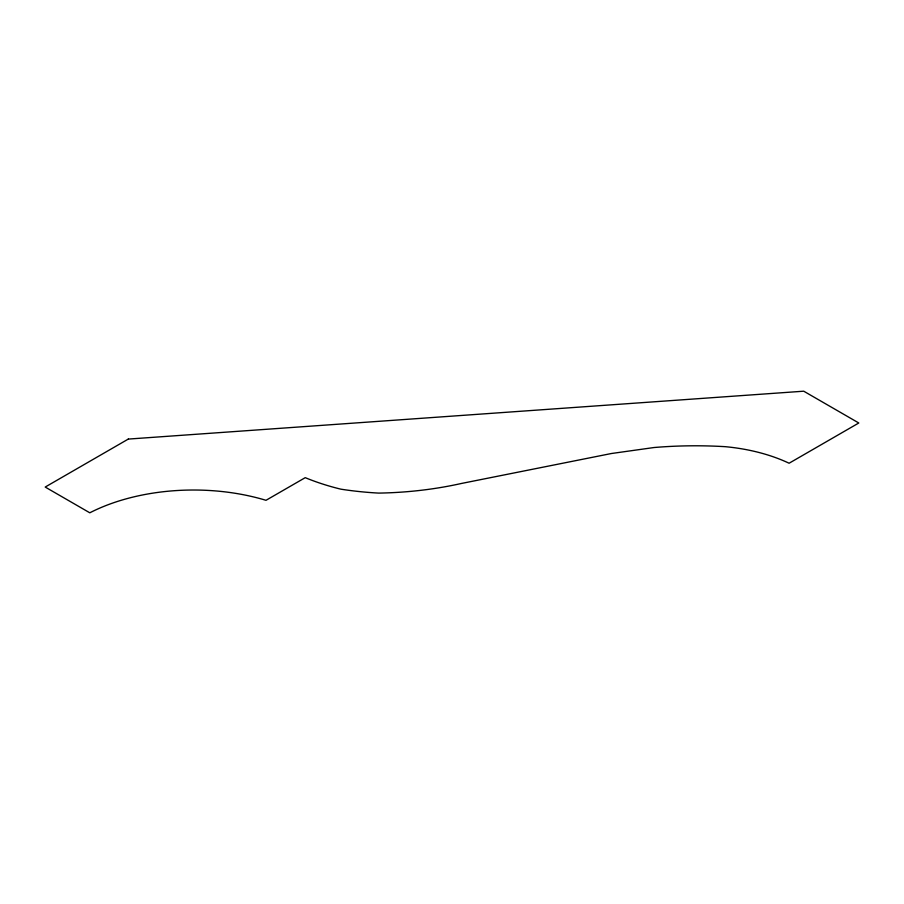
<?xml version="1.0" encoding="UTF-8"?>
<svg xmlns="http://www.w3.org/2000/svg" width="904" height="904" viewBox="0 0 904 904"><rect width="100%" height="100%" fill="white"/><g stroke="black" fill="none" stroke-linecap="round" stroke-linejoin="round"><path stroke-width="1.36" d="M128.289 439.084L45.2 487.053L89.801 512.805A156.166 90.163 0 0 1 266.002 500.307L305.236 477.662A184.145 106.31 0 0 0 340.898 489.177A228.328 131.826 0 0 0 378.719 493.098A248.103 143.239 0 0 0 461.402 483.47L611.42 453.514L654.067 447.525A286.93 165.658 0 0 1 725.347 446.689A134.346 77.563 0 0 1 789.102 463.232L858.8 422.993L803.735 391.195L128.289 439.084"/></g></svg>
